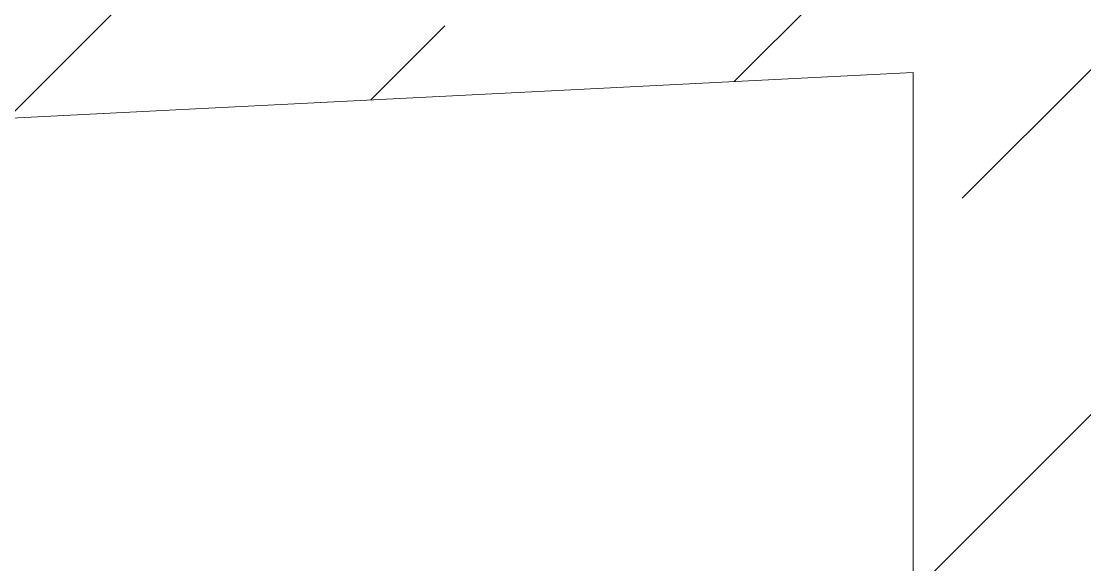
# Model space of a CAD drawing. Header units: millimetres. Extents: x -515342 to 330399, y -224905 to 507333.
# Drawn here: x 219869 to 220561, y 101041 to 101395 of the extents above; entities that cross this region are included whole.
import ezdxf

# ---------------------------------------------------------------- set-up
doc = ezdxf.new("R2010")
doc.units = ezdxf.units.MM
for name, color, linetype, lineweight in [('Крыша', 7, 'Continuous', 0), ('Стены внутренние', 7, 'Continuous', 0), ('Стены несущие', 7, 'Continuous', 0)]:
    doc.layers.add(name, color=color, linetype=linetype, lineweight=lineweight)
pattern_1 = [(45, (223568.56, 95610.5), (-224.5064, 224.5064), []), (45, (223793.07, 95610.5), (-224.5064, 224.5064), [396.875, -79.375, 3.353, -76.022])]

msp = doc.modelspace()

# ---------------------------------------------------------------- hatches: boundary and pattern name
at = {"layer": 'Крыша'}
h = msp.add_hatch(dxfattribs=at)
h.set_pattern_fill('FP_1', color=256, style=0, pattern_type=2)
h.set_pattern_definition(pattern_1)
h.paths.add_polyline_path([(214439.7438, 101056.3929), (220449.7438, 101361.3929), (220449.7438, 101581.3929), (214439.7438, 101276.3929), (214439.7438, 101059.2786)])
h = msp.add_hatch(dxfattribs=at)
h.set_pattern_fill('FP_1', color=256, style=0, pattern_type=2)
h.set_pattern_definition(pattern_1)
h.paths.add_polyline_path([(221095.547, 101361.3929), (223639.7438, 101361.3929), (223639.7438, 101581.3929), (220449.7438, 101581.3929), (220449.7438, 101361.3929), (220882.6944, 101361.3929)])
at = {"layer": 'Стены внутренние'}
h = msp.add_hatch(dxfattribs=at)
h.set_pattern_fill('FP_1', color=256, style=0, pattern_type=2)
h.set_pattern_definition(pattern_1)
h.paths.add_polyline_path([(220449.7438, 86831.3929), (220839.7438, 86831.3929), (220839.7438, 87681.3929), (220449.7438, 87681.3929), (220449.7438, 86977.174)])
h.paths.add_polyline_path([(220669.8419, 87901.3929), (220839.7438, 87901.3929), (220839.7438, 87931.3929), (220449.7438, 87931.3929), (220449.7438, 87901.3929), (220616.6288, 87901.3929)])
h.paths.add_polyline_path([(220449.7438, 90131.3929), (220839.7438, 90131.3929), (220839.7438, 91081.3929), (220449.7438, 91081.3929), (220449.7438, 90312.4093)])
h.paths.add_polyline_path([(220616.6288, 91301.3929), (220839.7438, 91301.3929), (220839.7438, 91331.3929), (220449.7438, 91331.3929), (220449.7438, 91301.3929), (220603.3255, 91301.3929)])
h.paths.add_polyline_path([(220449.7438, 93501.3929), (220839.7438, 93501.3929), (220839.7438, 94431.3929), (220449.7438, 94431.3929), (220449.7438, 93554.9992)])
h.paths.add_polyline_path([(220573.3942, 94651.3929), (220839.7438, 94651.3929), (220839.7438, 94681.3929), (220449.7438, 94681.3929), (220449.7438, 94651.3929), (220570.065, 94651.3929)])
h.paths.add_polyline_path([(220616.6288, 96851.3929), (220839.7438, 96851.3929), (220839.7438, 97731.3929), (220449.7438, 97731.3929), (220449.7438, 96851.3929), (220609.9794, 96851.3929)])
h.paths.add_polyline_path([(220510.2025, 97951.3929), (220839.7438, 97951.3929), (220839.7438, 97981.3929), (220449.7438, 97981.3929), (220449.7438, 97951.3929), (220456.9894, 97951.3929)])
h.paths.add_polyline_path([(220449.7438, 100151.3929), (220839.7438, 100151.3929), (220839.7438, 101361.3929), (220449.7438, 101361.3929), (220449.7438, 100318.1152)])

# ---------------------------------------------------------------- linework, layer by layer
at = {"layer": 'Крыша'}
msp.add_line((214439.7438, 101056.3929), (220449.7438, 101361.3929), dxfattribs=at)
at = {"layer": 'Стены несущие'}
msp.add_line((220449.7438, 101361.3929), (220449.7438, 100151.3929), dxfattribs=at)

doc.saveas('drawing.dxf')
